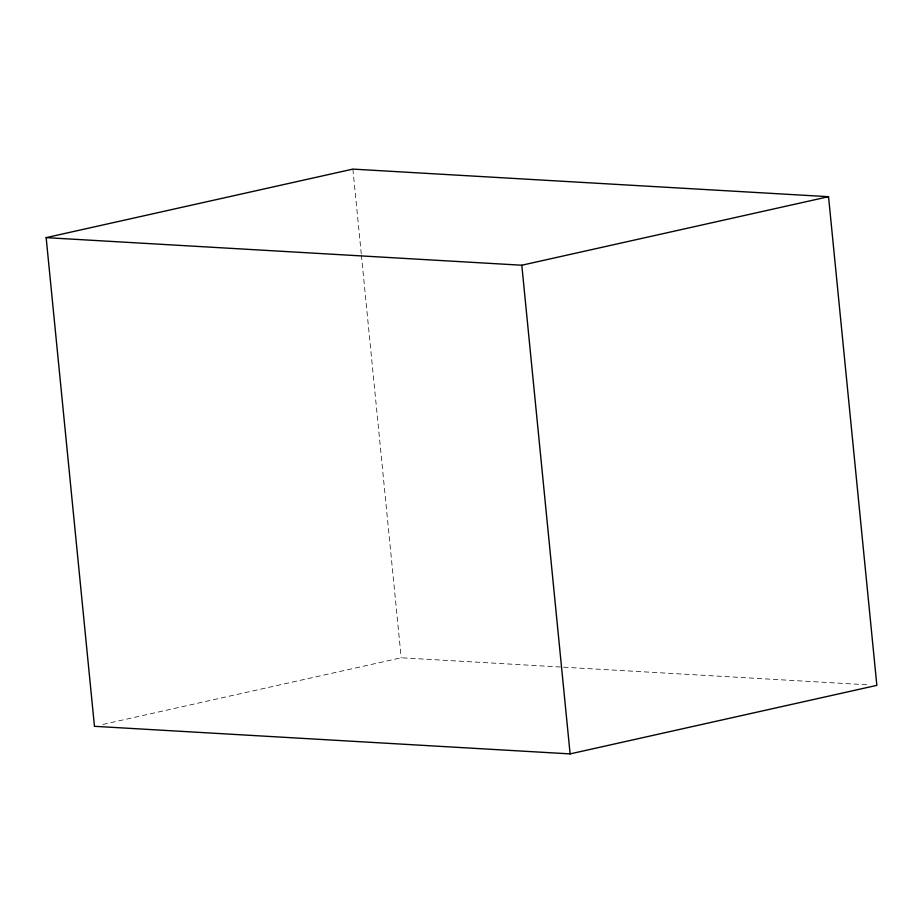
<?xml version="1.0" encoding="UTF-8"?>
<svg xmlns="http://www.w3.org/2000/svg" width="923" height="923" viewBox="0 0 923 923"><rect width="100%" height="100%" fill="white"/><g stroke="black" fill="none" stroke-linecap="round" stroke-linejoin="round"><path stroke-width="0.69" stroke-dasharray="4.62 3.46" d="M102.903 724.417L401.193 657.776L562.142 667.11M563.584 667.191L869.662 684.947M352.886 169.105L361.251 253.652M361.389 255.083L401.193 657.776"/><path stroke-width="1.38" d="M46.15 237.638L352.886 169.105L828.542 196.691L876.85 685.362L570.114 753.895L94.458 726.309L46.15 237.638L521.807 265.224L828.542 196.691M521.807 265.224L570.114 753.895"/></g></svg>
